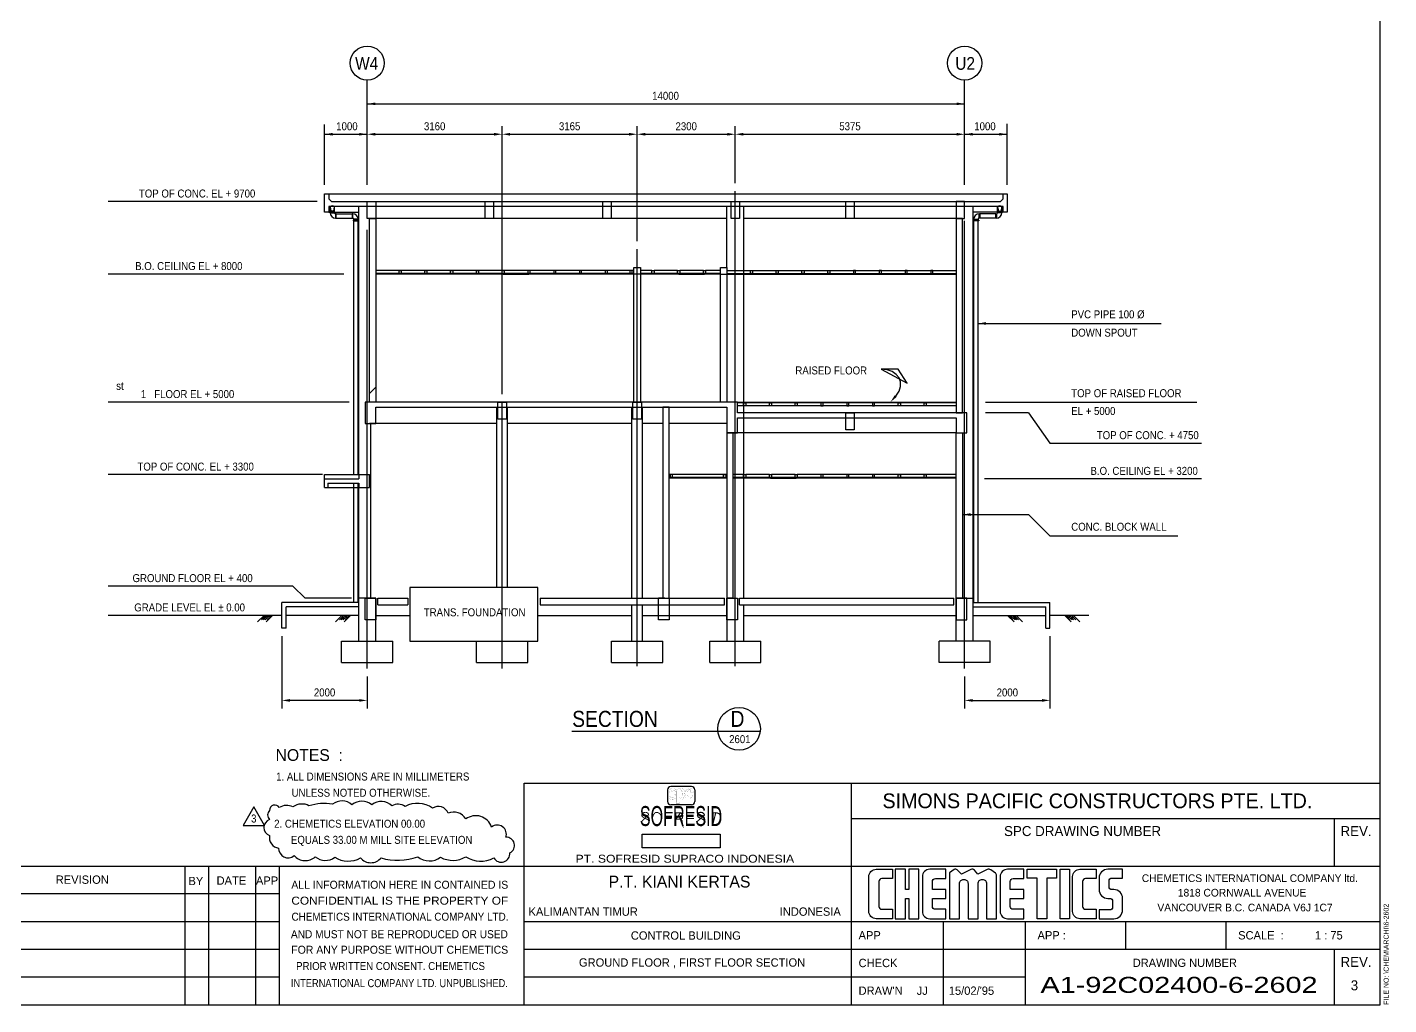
# Model space of a CAD drawing. Extents: x 225 to 62939, y 225 to 44209.
# Drawn here: x 31032 to 62939, y 225 to 23134 of the extents above; entities that cross this region are included whole.
import ezdxf
from ezdxf.enums import TextEntityAlignment as Align

# ---------------------------------------------------------------- set-up
doc = ezdxf.new("R2010")
doc.units = 0
doc.header["$LTSCALE"] = 750
for name, pattern in [('CENTER', [0]), ('HIDDEN', [0]), ('HIDDEN2', [0])]:
    doc.linetypes.add(name, pattern=pattern)
doc.layers.get('0').update_dxf_attribs({"linetype": 'CONTINUOUS'})
for name, color, linetype in [('AS', 6, 'CENTER'), ('BEAM', 4, 'CONTINUOUS'), ('COL', 3, 'CONTINUOUS'), ('DIM', 2, 'CONTINUOUS'), ('FORM', 1, 'CONTINUOUS')]:
    doc.layers.add(name, color=color, linetype=linetype)

msp = doc.modelspace()

# ---------------------------------------------------------------- linework, layer by layer
at = {"color": 0}
for p, q in [((38100, 19230), (53900, 19230)), ((38130, 18801), (38130, 18928)), ((38230, 18801), (38230, 18928)), ((38800, 12650), (38800, 18930)), ((53200, 9650), (53200, 18930)), ((53770, 18801), (53770, 18928)), ((53870, 18801), (53870, 18928)), ((38270, 18761), (38647, 18761)), ((38270, 18661), (38647, 18661)), ((38800, 18609), (38668, 18609)), ((38668, 18609), (38668, 18594)), ((38668, 18594), (38800, 18594)), ((38685, 18594), (38685, 18609)), ((38687, 18609), (38687, 18621)), ((38687, 12650), (38687, 18594)), ((38787, 18609), (38787, 18621)), ((38787, 12650), (38787, 18594)), ((38789, 18594), (38789, 18609)), ((47425, 18650), (39200, 18650)), ((52800, 18650), (47825, 18650)), ((53900, 18800), (53200, 18800)), ((53200, 18609), (53332, 18609)), ((53332, 18594), (53200, 18594)), ((53211, 18594), (53211, 18609)), ((53213, 18609), (53213, 18621)), ((53213, 9650), (53213, 18594)), ((53313, 18609), (53313, 18621)), ((53313, 9650), (53313, 18594)), ((53315, 18594), (53315, 18609)), ((53332, 18609), (53332, 18594)), ((53730, 18761), (53353, 18761)), ((53730, 18661), (53353, 18661)), ((45250, 17430), (39200, 17430)), ((45250, 17360), (39200, 17360)), ((42185, 17350), (39200, 17350)), ((42189, 17350), (42789, 17350)), ((45275, 17350), (42793, 17350)), ((46297, 17350), (45275, 17350)), ((45670, 17430), (45400, 17430)), ((47275, 17360), (45400, 17360)), ((46274, 17430), (45720, 17430)), ((46301, 17350), (46901, 17350)), ((46878, 17430), (46324, 17430)), ((47275, 17350), (46905, 17350)), ((47275, 17430), (46928, 17430)), ((47275, 17350), (52800, 17350)), ((47425, 17430), (52800, 17430)), ((47425, 17360), (52800, 17360)), ((42035, 10000), (42035, 14230)), ((42285, 10000), (42285, 14230)), ((45200, 9750), (45200, 14230)), ((45450, 9750), (45450, 14230)), ((47675, 14350), (52800, 14350)), ((47820, 14330), (47675, 14330)), ((52800, 14260), (47675, 14260)), ((48424, 14330), (47870, 14330)), ((49028, 14330), (48474, 14330)), ((52800, 14330), (49078, 14330)), ((42035, 13850), (39200, 13850)), ((45200, 13850), (42285, 13850)), ((45925, 13850), (45450, 13850)), ((47425, 13850), (46075, 13850)), ((52800, 13630), (47575, 13630)), ((38687, 9650), (38687, 12450)), ((38787, 9650), (38787, 12450)), ((47425, 12650), (46075, 12650)), ((47425, 12580), (46075, 12580)), ((47425, 12570), (46075, 12570)), ((47820, 12650), (47575, 12650)), ((52800, 12580), (47575, 12580)), ((48447, 12570), (47575, 12570)), ((48424, 12650), (47870, 12650)), ((48451, 12570), (49051, 12570)), ((49028, 12650), (48474, 12650)), ((52800, 12570), (49055, 12570)), ((52800, 12650), (49078, 12650)), ((38800, 9650), (38800, 12350)), ((38800, 9650), (37000, 9650)), ((37000, 9050), (37000, 9650)), ((38800, 8750), (38800, 9750)), ((39200, 9750), (38800, 9750)), ((39200, 8750), (39200, 9750)), ((39250, 9750), (39950, 9750)), ((39250, 9600), (39250, 9750)), ((39250, 9600), (39950, 9600)), ((43000, 9600), (43000, 9750)), ((43050, 9750), (47375, 9750)), ((43050, 9600), (47375, 9600)), ((45200, 8750), (45200, 9600)), ((45450, 8750), (45450, 9600)), ((47375, 9600), (47375, 9750)), ((47725, 9750), (52750, 9750)), ((47725, 9600), (47725, 9750)), ((47725, 9600), (52750, 9600)), ((47825, 8750), (47825, 9600)), ((52750, 9600), (52750, 9750)), ((52750, 9600), (52750, 9750)), ((52800, 8750), (52800, 9750)), ((52800, 9750), (53200, 9750)), ((52800, 9750), (52800, 9750)), ((53200, 8750), (53200, 9750)), ((53200, 9650), (55000, 9650)), ((55000, 9050), (55000, 9650)), ((36432, 9200), (36582, 9350)), ((36524, 9250), (36603, 9328)), ((36566, 9250), (36624, 9307)), ((36682, 9250), (36582, 9350)), ((36609, 9250), (36645, 9286)), ((36703, 9271), (36624, 9350)), ((36632, 9200), (36782, 9350)), ((36724, 9292), (36666, 9350)), ((36745, 9313), (36709, 9350)), ((38800, 9550), (37100, 9550)), ((37100, 9050), (37100, 9550)), ((38800, 9350), (37100, 9350)), ((38256, 9200), (38406, 9350)), ((38348, 9250), (38427, 9328)), ((38391, 9250), (38448, 9307)), ((38506, 9250), (38406, 9350)), ((38433, 9250), (38470, 9286)), ((38527, 9271), (38448, 9350)), ((38456, 9200), (38606, 9350)), ((38548, 9292), (38491, 9350)), ((38570, 9313), (38533, 9350)), ((39200, 9350), (40000, 9350)), ((43000, 9350), (45200, 9350)), ((45450, 9350), (47425, 9350)), ((47825, 9350), (52800, 9350)), ((53200, 9550), (54900, 9550)), ((53200, 9350), (54900, 9350)), ((54157, 9200), (54007, 9350)), ((54044, 9313), (54080, 9350)), ((54065, 9292), (54123, 9350)), ((54086, 9271), (54165, 9350)), ((54107, 9250), (54207, 9350)), ((54180, 9250), (54144, 9286)), ((54223, 9250), (54165, 9307)), ((54265, 9250), (54186, 9328)), ((54357, 9200), (54207, 9350)), ((54900, 9050), (54900, 9550)), ((55000, 9350), (55000, 9450)), ((55907, 9350), (55000, 9350)), ((55497, 9200), (55347, 9350)), ((55384, 9313), (55420, 9350)), ((55405, 9292), (55462, 9350)), ((55426, 9271), (55505, 9350)), ((55447, 9250), (55547, 9350)), ((55520, 9250), (55484, 9286)), ((55562, 9250), (55505, 9307)), ((55605, 9250), (55526, 9328)), ((55697, 9200), (55547, 9350)), ((37100, 9050), (37000, 9050)), ((54900, 9050), (55000, 9050)), ((38400, 8750), (39600, 8750)), ((38400, 8250), (38400, 8750)), ((39600, 8250), (39600, 8750)), ((41560, 8250), (41560, 8750)), ((42760, 8250), (42760, 8750)), ((44725, 8250), (44725, 8750)), ((44725, 8750), (45925, 8750)), ((45925, 8250), (45925, 8750)), ((47025, 8750), (48225, 8750)), ((47025, 8250), (47025, 8750)), ((48225, 8250), (48225, 8750)), ((52400, 8250), (52400, 8750)), ((53600, 8750), (52400, 8750)), ((53600, 8250), (53600, 8750)), ((38400, 8250), (39600, 8250)), ((41560, 8250), (42760, 8250)), ((44725, 8250), (45925, 8250)), ((47025, 8250), (48225, 8250)), ((53600, 8250), (52400, 8250))]:
    msp.add_line(p, q, dxfattribs=at)
at = {"color": 0, "linetype": 'HIDDEN2'}
for p, q in [((38132, 18928), (38150, 18825)), ((38228, 18928), (38210, 18825)), ((53772, 18928), (53790, 18825)), ((53868, 18928), (53850, 18825)), ((38210, 18825), (38150, 18825)), ((53790, 18825), (53850, 18825))]:
    msp.add_line(p, q, dxfattribs=at)
at = {"color": 0, "linetype": 'HIDDEN'}
for p, q in [((47425, 17500), (47425, 18930)), ((47825, 9750), (47825, 18930))]:
    msp.add_line(p, q, dxfattribs=at)
at = {"color": 0}
for points in [[(54000, 19230), (54000, 18800), (53900, 18800), (53900, 18930), (38100, 18930), (38100, 18800), (38000, 18800), (38000, 19230), (38100, 19230), (38100, 19110), (38160, 19050), (53840, 19050), (53900, 19110), (53900, 19230)], [(38128, 18786), (38232, 18786), (38232, 18801), (38128, 18801)], [(38270, 18659), (38270, 18763), (38255, 18763), (38255, 18659)], [(38647, 18763), (38647, 18659), (38662, 18659), (38662, 18763)], [(38789, 18636), (38685, 18636), (38685, 18621), (38789, 18621)], [(53211, 18636), (53315, 18636), (53315, 18621), (53211, 18621)], [(53353, 18763), (53353, 18659), (53338, 18659), (53338, 18763)], [(53730, 18659), (53730, 18763), (53745, 18763), (53745, 18659)], [(53872, 18786), (53768, 18786), (53768, 18801), (53872, 18801)], [(39796, 17360), (39746, 17360), (39746, 17430), (39796, 17430)], [(40400, 17360), (40350, 17360), (40350, 17430), (40400, 17430)], [(41004, 17360), (40954, 17360), (40954, 17430), (41004, 17430)], [(41608, 17360), (41558, 17360), (41558, 17430), (41608, 17430)], [(42212, 17360), (42162, 17360), (42162, 17430), (42212, 17430)], [(42766, 17360), (42816, 17360), (42816, 17430), (42766, 17430)], [(43370, 17360), (43420, 17360), (43420, 17430), (43370, 17430)], [(43974, 17360), (44024, 17360), (44024, 17430), (43974, 17430)], [(44578, 17360), (44628, 17360), (44628, 17430), (44578, 17430)], [(45157, 17360), (45207, 17360), (45207, 17430), (45157, 17430)], [(45720, 17360), (45670, 17360), (45670, 17430), (45720, 17430)], [(46324, 17360), (46274, 17360), (46274, 17430), (46324, 17430)], [(46928, 17360), (46878, 17360), (46878, 17430), (46928, 17430)], [(48029, 17360), (47979, 17360), (47979, 17430), (48029, 17430)], [(48633, 17360), (48583, 17360), (48583, 17430), (48633, 17430)], [(49237, 17360), (49187, 17360), (49187, 17430), (49237, 17430)], [(49841, 17360), (49791, 17360), (49791, 17430), (49841, 17430)], [(50395, 17360), (50445, 17360), (50445, 17430), (50395, 17430)], [(50999, 17360), (51049, 17360), (51049, 17430), (50999, 17430)], [(51603, 17360), (51653, 17360), (51653, 17430), (51603, 17430)], [(52207, 17360), (52257, 17360), (52257, 17430), (52207, 17430)], [(47870, 14260), (47820, 14260), (47820, 14330), (47870, 14330)], [(48474, 14260), (48424, 14260), (48424, 14330), (48474, 14330)], [(49078, 14260), (49028, 14260), (49028, 14330), (49078, 14330)], [(49632, 14260), (49682, 14260), (49682, 14330), (49632, 14330)], [(50236, 14260), (50286, 14260), (50286, 14330), (50236, 14330)], [(50840, 14260), (50890, 14260), (50890, 14330), (50840, 14330)], [(51494, 14260), (51444, 14260), (51444, 14330), (51494, 14330)], [(52098, 14260), (52048, 14260), (52048, 14330), (52098, 14330)], [(46100, 12580), (46150, 12580), (46150, 12650), (46100, 12650)], [(47400, 12580), (47350, 12580), (47350, 12650), (47400, 12650)], [(47870, 12580), (47820, 12580), (47820, 12650), (47870, 12650)], [(48474, 12580), (48424, 12580), (48424, 12650), (48474, 12650)], [(49078, 12580), (49028, 12580), (49028, 12650), (49078, 12650)], [(49632, 12580), (49682, 12580), (49682, 12650), (49632, 12650)], [(50236, 12580), (50286, 12580), (50286, 12650), (50236, 12650)], [(50840, 12580), (50890, 12580), (50890, 12650), (50840, 12650)], [(51494, 12580), (51444, 12580), (51444, 12650), (51494, 12650)], [(52098, 12580), (52048, 12580), (52048, 12650), (52098, 12650)], [(43000, 10000), (40000, 10000), (40000, 8750), (43000, 8750)]]:
    msp.add_lwpolyline(points, close=True, dxfattribs=at)
for points in [[(46075, 9750), (46075, 14230), (45925, 14230), (45925, 9750)], [(47575, 9750), (47575, 13630), (47425, 13630), (47425, 8750)]]:
    msp.add_lwpolyline(points, dxfattribs=at)
for centre in [(38676, 18602), (53324, 18602)]:
    msp.add_circle(centre, 1.62, dxfattribs=at)
for centre, radius, start, end in [((38180, 18846), 102, 57.8276, 122.1724), ((53820, 18846), 102, 57.8276, 122.1724), ((38255, 18786), 125, 180, 270), ((38255, 18786), 25, 180, 270), ((38662, 18636), 125, 360, 90), ((38662, 18636), 25, 360, 90), ((53338, 18636), 125, 90, 180), ((53338, 18636), 25, 90, 180), ((53745, 18786), 125, 270, 0), ((53745, 18786), 25, 270, 0)]:
    msp.add_arc(centre, radius, start, end, dxfattribs=at)
at = {"layer": 'AS', "color": 0}
for p, q in [((47625, 8160), (47625, 19292)), ((53000, 8103), (53000, 18597)), ((39000, 8103), (39000, 18382)), ((45325, 8160), (45325, 17930)), ((42160, 8103), (42160, 14350))]:
    msp.add_line(p, q, dxfattribs=at)
at = {"layer": 'BEAM', "color": 0}
for points in [[(39050, 18650), (39200, 18650), (39200, 14350), (39050, 14350)], [(52950, 18650), (52800, 18650), (52800, 14100), (52950, 14100)], [(45250, 17500), (45400, 17500), (45400, 14350), (45250, 14350)], [(52950, 9750), (52800, 9750), (52800, 13630), (52950, 13630)]]:
    msp.add_lwpolyline(points, close=True, dxfattribs=at)
for points in [[(47275, 17500), (47425, 17500), (47425, 14350)], [(47275, 14350), (47275, 17500)], [(39200, 13850), (39050, 13850)]]:
    msp.add_lwpolyline(points, dxfattribs=at)
at = {"layer": 'BEAM', "color": 0, "linetype": 'HIDDEN'}
msp.add_lwpolyline([(38936, 9750), (39086, 9750), (39086, 13850)], dxfattribs=at)
at = {"layer": 'COL', "color": 0}
for p, q in [((38100, 18800), (38800, 18800)), ((39050, 14548), (39200, 14698)), ((38000, 12350), (38000, 12650)), ((38000, 12650), (39050, 12650)), ((38000, 12550), (38800, 12550)), ((38080, 12450), (38800, 12450)), ((38080, 12450), (38080, 12350)), ((38800, 12650), (38800, 12550)), ((38800, 12450), (38800, 12350)), ((39050, 12350), (39050, 12650)), ((38000, 12350), (39050, 12350)), ((39950, 9750), (39950, 9600)), ((43050, 9750), (43050, 9600)), ((45975, 9750), (45825, 9750)), ((47575, 9750), (47425, 9750))]:
    msp.add_line(p, q, dxfattribs=at)
for points in [[(39000, 18650), (39000, 19050), (39200, 19050), (39200, 18650)], [(41760, 18650), (41760, 19050), (41960, 19050), (41960, 18650)], [(44520, 18650), (44520, 19050), (44720, 19050), (44720, 18650)], [(47525, 18650), (47525, 19050), (47725, 19050), (47725, 18650)], [(50212, 18650), (50212, 19050), (50412, 19050), (50412, 18650)], [(53000, 18650), (53000, 19050), (52800, 19050), (52800, 18650)], [(47675, 13980), (52800, 13980), (52800, 13630), (53050, 13630), (53050, 14100), (47675, 14100), (47675, 14350), (38950, 14350), (38950, 13850), (39200, 13850), (39200, 14230), (47425, 14230), (47425, 13630), (47675, 13630)], [(42060, 13950), (42060, 14350), (42260, 14350), (42260, 13950)], [(45225, 13950), (45225, 14350), (45425, 14350), (45425, 13950)], [(50212, 13700), (50212, 14100), (50412, 14100), (50412, 13700)], [(38950, 9250), (38950, 9750), (39200, 9750), (39200, 9250)], [(45825, 9250), (45825, 9750), (46075, 9750), (46075, 9250)], [(47425, 9250), (47425, 9750), (47675, 9750), (47675, 9250)], [(53050, 9250), (53050, 9750), (52800, 9750), (52800, 9250)]]:
    msp.add_lwpolyline(points, close=True, dxfattribs=at)
for points in [[(51385, 14490), (51385, 14490), (51463, 14604), (51500, 14715), (51499, 14821), (51463, 14917), (51397, 14999), (51303, 15062), (51183, 15103), (51043, 15118), (51650, 14791), (51443, 15118), (51043, 15118)], [(47575, 11908)]]:
    msp.add_lwpolyline(points, dxfattribs=at)
msp.add_solid([(51409, 14470), (51362, 14511), (51261, 14350)], dxfattribs=at)
at = {"layer": 'DIM', "color": 0}
for p, q in [((39000, 19443), (39000, 21894)), ((53000, 19443), (53000, 21894)), ((39000, 21339), (53000, 21339)), ((38000, 19443), (38000, 20857)), ((42160, 14537), (42160, 20813)), ((45325, 18117), (45325, 20813)), ((47625, 19480), (47625, 20813)), ((53000, 19480), (53000, 20813)), ((54000, 19443), (54000, 20869)), ((38000, 20626), (39000, 20626)), ((39188, 20626), (41973, 20626)), ((42348, 20626), (45138, 20626)), ((45513, 20626), (47438, 20626)), ((47813, 20626), (52812, 20626)), ((53000, 20626), (54000, 20626)), ((37828, 19050), (32932, 19050)), ((38455, 17350), (32932, 17350)), ((53313, 16191), (57605, 16191)), ((38575, 14350), (32932, 14350)), ((53485, 14350), (58438, 14350)), ((54498, 14100), (53487, 14100)), ((54498, 14100), (54998, 13387)), ((54998, 13387), (58549, 13387)), ((37953, 12650), (32932, 12650)), ((58549, 12550), (53465, 12550)), ((52950, 11713), (54498, 11713)), ((54498, 11713), (54998, 11213)), ((54998, 11213), (57993, 11213)), ((37260, 10037), (32932, 10037)), ((37544, 9750), (37260, 10037)), ((38629, 9750), (37544, 9750)), ((37000, 9350), (32932, 9350)), ((37000, 8862), (37000, 7170)), ((55000, 8862), (55000, 7170)), ((39000, 7916), (39000, 7170)), ((53000, 7916), (53000, 7170)), ((38812, 7358), (37188, 7358)), ((53187, 7358), (54812, 7358)), ((43791, 6638), (48209, 6638))]:
    msp.add_line(p, q, dxfattribs=at)
msp.add_lwpolyline([(36592, 4426), (36341, 4862), (36089, 4426)], close=True, dxfattribs=at)
msp.add_lwpolyline([(37635, 4887, 0.300378), (37260, 4860, 0.266954), (36938, 4847, 0.772438), (36710, 4780, 0.426954), (36710, 4565, 0.704977), (36710, 4190, 0.426669), (36924, 3895, 0.645286), (37286, 3721, 0.418987), (37783, 3694, 0.352147), (38239, 3681, 0.274838), (38842, 3667, 0.468179), (39325, 3667, 0.157734), (40183, 3694, 0.339127), (40719, 3681, 0.263874), (41309, 3694, 0.276835), (41966, 3667, 0.808508), (42342, 3788, 0.831735), (42248, 4150, 0.759036), (41913, 4391, 0.509134), (41309, 4579, 0.388776), (40894, 4713, 0.488818), (40531, 4833, 0.282215), (39888, 4873, 0.279656), (39579, 4887, 0.371865), (39110, 4914, 0.337024), (38641, 4914, 0.352147), (38185, 4927, 0.116681), (37635, 4887, 6.499683)], format="xyb", dxfattribs=at)
for centre, radius in [((39000, 22294), 400), ((53000, 22294), 400), ((47712, 6691), 500)]:
    msp.add_circle(centre, radius, dxfattribs=at)
for points in [[(39188, 21370), (39188, 21308), (39000, 21339)], [(52812, 21370), (52812, 21308), (53000, 21339)], [(38188, 20657), (38188, 20594), (38000, 20626)], [(38812, 20657), (38812, 20594), (39000, 20626)], [(39188, 20657), (39188, 20594), (39000, 20626)], [(41973, 20657), (41973, 20594), (42160, 20626)], [(42348, 20657), (42348, 20594), (42160, 20626)], [(45138, 20657), (45138, 20594), (45325, 20626)], [(45513, 20657), (45513, 20594), (45325, 20626)], [(47438, 20657), (47438, 20594), (47625, 20626)], [(47813, 20657), (47813, 20594), (47625, 20626)], [(52812, 20657), (52812, 20594), (53000, 20626)], [(53187, 20657), (53187, 20594), (53000, 20626)], [(53812, 20657), (53812, 20594), (54000, 20626)], [(53500, 16160), (53500, 16223), (53313, 16191)], [(53137, 11682), (53137, 11744), (52950, 11713)], [(37188, 7389), (37188, 7326), (37000, 7358)], [(38812, 7389), (38812, 7326), (39000, 7358)], [(53187, 7389), (53187, 7326), (53000, 7358)], [(54812, 7389), (54812, 7326), (55000, 7358)]]:
    msp.add_solid(points, dxfattribs=at)
at = {"layer": 'FORM', "color": 0}
for p, q in [((62739, 225), (62739, 44209)), ((42678, 5418), (62739, 5418)), ((42678, 225), (42678, 5418)), ((50346, 4590), (62739, 4590)), ((61664, 3471), (61664, 4590)), ((34725, 3471), (34725, 225)), ((35277, 3471), (35277, 225)), ((36381, 3471), (36381, 225)), ((36933, 3471), (36933, 225)), ((36933, 2821), (225, 2821)), ((36933, 2172), (225, 2172)), ((54427, 2172), (42678, 2172)), ((52495, 2172), (52495, 225)), ((62739, 2172), (54427, 2172)), ((56773, 2172), (56773, 1523)), ((59119, 2172), (59119, 1523)), ((36933, 1523), (225, 1523)), ((54427, 1523), (42678, 1523)), ((62739, 1523), (54427, 1523)), ((61664, 225), (61664, 1523)), ((36933, 874), (225, 874)), ((54427, 874), (42678, 874)), ((225, 225), (62739, 225))]:
    msp.add_line(p, q, dxfattribs=at)
at = {"layer": 'FORM', "color": 0, "linetype": 'CONTINUOUS'}
for p, q in [((50346, 225), (50346, 5418)), ((225, 3471), (62739, 3471)), ((54427, 225), (54427, 2172))]:
    msp.add_line(p, q, dxfattribs=at)
at = {"layer": 'FORM', "color": 0}
for points in [[(46112, 5339, 0.414214), (46038, 5265, 0.414214)], [(46675, 5265, 0.414214), (46601, 5339, 0.414214)], [(46038, 4989, 0.414214), (46112, 4914, 0.414214)], [(46601, 4914, 0.414214), (46675, 4989, 0.414214)]]:
    msp.add_lwpolyline(points, format="xyb", dxfattribs=at)
for points in [[(46038, 5265), (46038, 4989)], [(46601, 5339), (46112, 5339)], [(46675, 5265), (46675, 4989)], [(46601, 4914), (46112, 4914)]]:
    msp.add_lwpolyline(points, dxfattribs=at)
at = {"layer": 'FORM', "color": 0, "const_width": 2.13}
for points in [[(46079, 5247, 0.26498), (46092, 5188, 0.26498)], [(46155, 5299, 0.349597), (46079, 5247, 0.349597)], [(46089, 5119, 0.425066), (46170, 5078, 0.425066)], [(46225, 5212, 0.393634), (46146, 5258, 0.643417), (46138, 5233, 0.643417)], [(46233, 5279, 0.154381), (46155, 5299, 0.154381)], [(46235, 5088, 0.26498), (46221, 5147, 0.26498)], [(46320, 5267, 0.026514), (46307, 5264, 0.024362)], [(46357, 5298, 0.083639), (46308, 5281, 0.083639)], [(46335, 5265, 0.153806), (46320, 5267, 0.153806)], [(46368, 5240, 0.14965), (46346, 5260, 0.14965)], [(46349, 5071, 0.341258), (46368, 5240, 0.341258)], [(46376, 5296, 0.153806), (46357, 5298, 0.153806)], [(46417, 5265, 0.14965), (46389, 5290, 0.14965)], [(46390, 5051, 0.347223), (46417, 5265, 0.347223)], [(46545, 5300, 0.332128), (46455, 5202, 0.332128)], [(46455, 5202, 0.054137), (46465, 5095, 0.054137)], [(46515, 5245, 0.114389), (46522, 5091, 0.117839)], [(46582, 5254, 0.599138), (46515, 5245, 0.795552)], [(46639, 5220, 0.326494), (46545, 5300, 0.338152)], [(46567, 5085, 0.098799), (46619, 5131, 0.098799)], [(46582, 5220, 1.225978), (46639, 5220, 1.225978)], [(46582, 5220, 0.101518), (46582, 5254, 0.101518)], [(46586, 5058, 0.071671), (46634, 5127, 0.071671)], [(46079, 5057, 0.150766), (46158, 5036, 0.150766)], [(46158, 5036, 0.349597), (46235, 5088, 0.349597)], [(46169, 5078, 0.579326), (46176, 5102, 0.639096)], [(46250, 4960, 0.207093), (46255, 4971, 0.207093)], [(46357, 5038, 0.031833), (46307, 5038, 0.031119)], [(46308, 5081, 0.613778), (46342, 5064, 0.613778)], [(46308, 4971, 0.207392), (46313, 4960, 0.207392)], [(46342, 5064, 0.087388), (46349, 5071, 0.087388)], [(46357, 5038, 0.213092), (46390, 5051, 0.213092)], [(46465, 5095, 0.047892), (46469, 5083, 0.047892)], [(46477, 5064, 0.150187), (46489, 5050, 0.150187)], [(46489, 5050, 0.338357), (46586, 5058, 0.338357)], [(46522, 5091, 0.447603), (46567, 5085, 0.447603)]]:
    msp.add_lwpolyline(points, format="xyb", dxfattribs=at)
at = {"layer": 'FORM', "color": 0}
for points, const_width in [([(46091, 5119), (46078, 5119)], 2.13), ([(46079, 5120), (46079, 5056)], 2.13), ([(46092, 5188), (46111, 5168)], 2.13), ([(46111, 5167), (46176, 5102)], 2.13), ([(46203, 5168), (46137, 5233)], 2.13), ([(46221, 5147), (46203, 5168)], 2.13), ([(46233, 5280), (46225, 5212)], 2.13), ([(46308, 5300), (46238, 5257)], 2.13), ([(46239, 5258), (46255, 5243)], 2.13), ([(46255, 5243), (46255, 4971)], 2.13), ([(46308, 5301), (46308, 5280)], 2.13), ([(46308, 5264), (46308, 5081)], 2.13), ([(46335, 5265), (46346, 5260)], 2.13), ([(46376, 5296), (46389, 5290)], 2.13), ([(46619, 5131), (46634, 5127)], 2.13), ([(46239, 4950), (46250, 4960)], 2.13), ([(46324, 4950), (46239, 4950)], 2.13), ([(46308, 5038), (46308, 4971)], 2.13), ([(46324, 4950), (46313, 4960)], 2.13), ([(46469, 5083), (46477, 5064)], 2.13), ([(45600, 4659), (45600, 4659), (45597, 4669), (45595, 4678), (45592, 4685), (45589, 4692), (45586, 4698), (45583, 4703), (45580, 4708), (45576, 4712), (45572, 4716), (45568, 4719), (45564, 4722), (45559, 4725), (45555, 4727), (45550, 4729), (45545, 4731), (45540, 4732), (45534, 4733), (45529, 4734), (45523, 4734), (45517, 4734), (45512, 4734), (45506, 4733), (45500, 4733), (45495, 4732), (45490, 4730), (45484, 4729), (45480, 4727), (45475, 4725), (45471, 4722), (45466, 4720), (45463, 4717), (45459, 4714), (45456, 4710), (45453, 4707), (45450, 4704), (45447, 4700), (45445, 4696), (45443, 4692), (45442, 4688), (45440, 4684), (45439, 4679), (45439, 4675), (45438, 4670), (45438, 4666), (45438, 4661), (45439, 4657), (45440, 4653), (45441, 4648), (45443, 4645), (45445, 4641), (45447, 4637), (45450, 4634), (45452, 4631), (45455, 4627), (45459, 4624), (45462, 4621), (45466, 4618), (45470, 4615), (45474, 4612), (45479, 4609), (45483, 4607), (45488, 4604), (45493, 4601), (45498, 4599), (45503, 4596), (45508, 4594), (45513, 4592), (45519, 4590), (45524, 4587), (45529, 4585), (45534, 4583), (45539, 4581), (45544, 4578), (45549, 4576), (45554, 4574), (45558, 4571), (45563, 4569), (45567, 4566), (45571, 4563), (45575, 4560), (45578, 4557), (45582, 4553), (45585, 4550), (45588, 4546), (45591, 4542), (45593, 4539), (45596, 4535), (45597, 4531), (45599, 4527), (45600, 4523), (45600, 4518), (45601, 4514), (45601, 4510), (45600, 4505), (45600, 4501), (45599, 4496), (45598, 4491), (45597, 4486), (45595, 4481), (45593, 4477), (45591, 4472), (45589, 4467), (45587, 4463), (45585, 4459), (45582, 4456), (45579, 4453), (45576, 4451), (45574, 4448), (45570, 4446), (45567, 4445), (45564, 4443), (45560, 4441), (45556, 4440), (45552, 4439), (45548, 4438), (45544, 4437), (45539, 4436), (45535, 4435), (45530, 4435), (45526, 4434), (45521, 4434), (45517, 4434), (45512, 4435), (45507, 4435), (45503, 4436), (45499, 4437), (45494, 4438), (45490, 4439), (45487, 4440), (45483, 4441), (45479, 4443), (45476, 4444), (45473, 4445), (45470, 4447), (45467, 4449), (45464, 4450), (45461, 4452), (45459, 4454), (45456, 4456), (45454, 4458), (45451, 4461), (45448, 4464), (45446, 4467), (45443, 4471), (45440, 4475), (45437, 4479), (45434, 4484), (45431, 4489), (45429, 4495), (45427, 4502), (45426, 4509), (45425, 4516), (45594, 4687), (45578, 4716), (45542, 4735), (45493, 4735), (45456, 4716), (45437, 4685), (45437, 4646), (45460, 4621), (45496, 4598), (45541, 4581), (45576, 4562), (45602, 4531), (45602, 4498), (45586, 4455), (45562, 4441), (45526, 4432), (45488, 4438), (45463, 4449), (45444, 4466), (45426, 4495), (45425, 4516)], 21.1), ([(45989, 4415), (45989, 4727), (46158, 4727)], 25.3), ([(46137, 4588), (45992, 4588)], 25.3), ([(46227, 4725), (46227, 4725), (46265, 4725), (46294, 4724), (46316, 4722), (46333, 4721), (46345, 4719), (46353, 4716), (46358, 4714), (46362, 4711), (46366, 4708), (46369, 4706), (46372, 4703), (46375, 4700), (46377, 4697), (46379, 4695), (46381, 4692), (46383, 4689), (46384, 4686), (46386, 4683), (46387, 4680), (46388, 4677), (46389, 4674), (46390, 4671), (46390, 4667), (46391, 4664), (46391, 4660), (46391, 4656), (46391, 4653), (46391, 4649), (46391, 4645), (46391, 4641), (46390, 4637), (46390, 4634), (46390, 4630), (46389, 4627), (46389, 4624), (46388, 4621), (46387, 4618), (46387, 4615), (46386, 4612), (46385, 4610), (46384, 4607), (46384, 4605), (46383, 4602), (46382, 4600), (46380, 4597), (46378, 4595), (46376, 4592), (46374, 4590), (46371, 4587), (46366, 4584), (46359, 4582), (46347, 4579), (46331, 4578), (46308, 4577), (46277, 4577), (46238, 4578), (46339, 4725), (46366, 4711), (46385, 4689), (46392, 4665), (46391, 4632), (46385, 4609), (46379, 4591), (46355, 4574), (46238, 4578)], 25.3), ([(46228, 4415), (46228, 4725)], 25.3), ([(46349, 4572), (46349, 4572), (46358, 4562), (46365, 4553), (46370, 4545), (46373, 4538), (46375, 4531), (46377, 4525), (46378, 4518), (46379, 4511), (46379, 4504), (46379, 4496), (46380, 4488), (46380, 4480), (46381, 4472), (46382, 4465), (46382, 4458), (46383, 4452), (46384, 4446), (46385, 4441), (46386, 4437), (46388, 4433), (46389, 4429), (46391, 4426), (46392, 4422), (46394, 4419), (46375, 4544), (46379, 4516), (46382, 4443), (46389, 4428), (46394, 4419)], 25.3), ([(46479, 4727), (46668, 4727)], 25.3), ([(46655, 4590), (46488, 4590)], 25.3), ([(46491, 4732), (46491, 4434)], 25.3), ([(46903, 4659), (46903, 4659), (46903, 4664), (46903, 4669), (46902, 4674), (46900, 4679), (46898, 4683), (46896, 4688), (46894, 4692), (46891, 4697), (46887, 4701), (46884, 4705), (46880, 4709), (46876, 4712), (46871, 4716), (46866, 4719), (46862, 4722), (46857, 4724), (46852, 4727), (46847, 4729), (46842, 4730), (46837, 4732), (46831, 4733), (46826, 4734), (46821, 4734), (46816, 4734), (46810, 4734), (46805, 4733), (46800, 4732), (46794, 4731), (46789, 4730), (46784, 4728), (46779, 4726), (46774, 4723), (46770, 4721), (46765, 4718), (46761, 4715), (46757, 4711), (46754, 4708), (46751, 4704), (46748, 4700), (46745, 4695), (46743, 4691), (46742, 4686), (46740, 4681), (46740, 4676), (46739, 4671), (46739, 4667), (46740, 4662), (46741, 4657), (46742, 4652), (46743, 4648), (46745, 4643), (46748, 4639), (46751, 4634), (46755, 4630), (46759, 4626), (46764, 4622), (46769, 4618), (46775, 4614), (46782, 4611), (46789, 4607), (46796, 4603), (46804, 4599), (46812, 4596), (46820, 4592), (46828, 4588), (46836, 4584), (46844, 4580), (46851, 4576), (46859, 4572), (46866, 4568), (46873, 4563), (46879, 4558), (46885, 4553), (46891, 4548), (46895, 4542), (46899, 4537), (46902, 4531), (46905, 4524), (46907, 4518), (46908, 4512), (46908, 4505), (46908, 4499), (46907, 4492), (46905, 4486), (46903, 4480), (46900, 4474), (46898, 4469), (46895, 4464), (46892, 4460), (46889, 4456), (46886, 4453), (46883, 4450), (46879, 4448), (46875, 4446), (46871, 4444), (46866, 4442), (46860, 4441), (46855, 4440), (46849, 4439), (46842, 4438), (46836, 4438), (46830, 4437), (46823, 4437), (46817, 4437), (46812, 4437), (46806, 4438), (46801, 4438), (46796, 4439), (46792, 4440), (46787, 4442), (46782, 4443), (46778, 4446), (46773, 4448), (46768, 4451), (46764, 4454), (46759, 4458), (46755, 4462), (46751, 4466), (46747, 4470), (46744, 4474), (46741, 4478), (46738, 4482), (46735, 4486), (46733, 4491), (46732, 4497), (46730, 4502), (46730, 4509), (46729, 4517), (46903, 4672), (46895, 4698), (46858, 4728), (46816, 4737), (46772, 4726), (46741, 4697), (46736, 4656), (46757, 4621), (46819, 4592), (46885, 4561), (46917, 4513), (46895, 4458), (46871, 4440), (46814, 4435), (46778, 4441), (46740, 4474), (46730, 4495), (46729, 4517)], 25.3), ([(46999, 4755), (46999, 4415)], 25.3), ([(47096, 4726), (47096, 4726), (47121, 4726), (47141, 4725), (47158, 4724), (47172, 4723), (47184, 4721), (47194, 4720), (47202, 4718), (47209, 4716), (47216, 4714), (47222, 4712), (47228, 4710), (47233, 4707), (47238, 4704), (47242, 4701), (47246, 4698), (47250, 4694), (47254, 4690), (47257, 4686), (47260, 4681), (47263, 4676), (47265, 4670), (47267, 4665), (47269, 4659), (47271, 4654), (47273, 4648), (47275, 4643), (47276, 4638), (47278, 4632), (47279, 4626), (47280, 4620), (47281, 4614), (47282, 4608), (47282, 4601), (47283, 4594), (47283, 4587), (47283, 4580), (47282, 4573), (47282, 4566), (47281, 4559), (47280, 4552), (47279, 4545), (47278, 4538), (47276, 4531), (47275, 4525), (47273, 4519), (47271, 4513), (47268, 4507), (47266, 4501), (47263, 4496), (47260, 4490), (47257, 4485), (47254, 4480), (47251, 4475), (47247, 4471), (47244, 4467), (47240, 4463), (47235, 4459), (47231, 4456), (47226, 4453), (47221, 4451), (47216, 4449), (47210, 4447), (47204, 4445), (47198, 4443), (47191, 4442), (47184, 4441), (47175, 4440), (47164, 4439), (47152, 4439), (47136, 4438), (47118, 4438), (47096, 4438), (47167, 4726), (47214, 4717), (47254, 4699), (47273, 4653), (47284, 4611), (47283, 4550), (47268, 4499), (47242, 4459), (47202, 4441), (47160, 4438), (47096, 4438)], 25.3), ([(47108, 4734), (47108, 4427)], 25.3), ([(46480, 4440), (46674, 4440)], 25.3)]:
    msp.add_lwpolyline(points, dxfattribs=dict(at, const_width=const_width))
at = {"layer": 'FORM', "color": 0, "const_width": 21.1}
msp.add_lwpolyline([(45793, 4732, 0.14203), (45754, 4728, 0.107037), (45717, 4692, 0.080795), (45694, 4643, 0.068699), (45685, 4579, 0.068699), (45694, 4516, 0.080795), (45717, 4467, 0.107037), (45754, 4437, 0.142973), (45793, 4430, 0.142973), (45824, 4439, 0.107037), (45866, 4470, 0.080795), (45886, 4516, 0.068699), (45896, 4580, 0.068699), (45887, 4642, 0.080795), (45866, 4688, 0.116282), (45831, 4719, 0.137719)], format="xyb", close=True, dxfattribs=at)
at = {"layer": 'FORM', "color": 0}
for points in [[(47273, 3900), (45440, 3900), (45440, 4227), (47273, 4227)], [(51927, 3402), (51692, 3402), (51692, 2925), (51610, 2925), (51610, 3402), (51375, 3402), (51375, 2241), (51610, 2241), (51610, 2718), (51692, 2718), (51692, 2241), (51927, 2241)], [(55239, 3402), (55460, 3402), (55460, 2241), (55239, 2241)]]:
    msp.add_lwpolyline(points, close=True, dxfattribs=at)
for points in [[(50754, 3229, -0.414214), (50927, 3402), (51306, 3402), (51306, 3181), (51058, 3181, 0.414214), (50989, 3112), (50989, 2531, 0.414214), (51058, 2462), (51306, 2462), (51306, 2241), (50927, 2241, -0.414214), (50754, 2414)], [(53749, 3254, 0.245559), (53719, 3311), (53612, 3385, 0.334549), (53530, 3395), (53312, 3286), (53229, 3382, 0.334549), (53147, 3392), (52929, 3283), (52822, 3386, 0.334549), (52756, 3394), (52645, 3314), (52645, 2241), (52879, 2241), (52879, 3067, -0.414214), (52976, 3163), (52983, 3163, -0.414214), (53079, 3067), (53079, 2241), (53314, 2241), (53314, 3067, -0.414214), (53411, 3163), (53417, 3163, -0.414214), (53514, 3067), (53514, 2241), (53749, 2241)], [(55529, 3229, -0.414214), (55701, 3402), (56081, 3402), (56081, 3181), (55832, 3181, 0.414214), (55763, 3112), (55763, 2531, 0.414214), (55832, 2462), (56081, 2462), (56081, 2241), (55701, 2241, -0.414214), (55529, 2414)], [(56467, 2649), (56467, 2517, -0.414214), (56398, 2448), (56150, 2448), (56150, 2241), (56495, 2241, 0.414214), (56702, 2448), (56702, 2718, 0.414214), (56495, 2925), (56453, 2925, -0.414214), (56384, 2994), (56384, 3126, -0.414214), (56453, 3195), (56702, 3195), (56702, 3402), (56357, 3402, 0.414214), (56150, 3195), (56150, 2925, 0.414214), (56357, 2718), (56398, 2718, -0.414214)]]:
    msp.add_lwpolyline(points, format="xyb", close=True, dxfattribs=at)
at = {"layer": 'FORM', "color": 0, "linetype": 'CONTINUOUS'}
for points in [[(52313, 2462, -0.414214), (52244, 2531), (52244, 2718), (52562, 2718), (52562, 2925), (52244, 2925), (52244, 3112, -0.414214), (52313, 3181), (52562, 3181), (52562, 3402), (52182, 3402, 0.414214), (52010, 3229), (52010, 2414, 0.414214), (52182, 2241), (52562, 2241), (52562, 2462)], [(54135, 2462, -0.414214), (54066, 2531), (54066, 2718), (54383, 2718), (54383, 2925), (54066, 2925), (54066, 3112, -0.414214), (54135, 3181), (54383, 3181), (54383, 3402), (54004, 3402, 0.414214), (53831, 3229), (53831, 2414, 0.414214), (54004, 2241), (54383, 2241), (54383, 2462)]]:
    msp.add_lwpolyline(points, format="xyb", close=True, dxfattribs=at)
msp.add_lwpolyline([(54701, 2241), (54701, 3195), (54466, 3195), (54466, 3402), (55156, 3402), (55156, 3195), (54922, 3195), (54922, 2241)], close=True, dxfattribs=at)
at = {"layer": 'FORM', "color": 0}
msp.add_arc((46249, 5168), 139, 314.555, 314.5571, dxfattribs=at)

# ---------------------------------------------------------------- texts
at = {"color": 0}
for s, height, p in [('1 : 75', 194.7, (61208, 1756)), ("15/02/'95", 194.7, (52628, 458)), ('3', 234, (62048, 564))]:
    msp.add_text(s, height=height, dxfattribs=at).set_placement(p)
msp.add_text('GROUND FLOOR , FIRST FLOOR SECTION', height=195, dxfattribs=at).set_placement((46612, 1199), align=Align.MIDDLE)
at = {"color": 0, "width": 0.971994}
msp.add_text('A1-92C02400-6-2602', height=375, dxfattribs=at).set_placement((54778, 504), (61270, 504), align=Align.FIT)
at = {"layer": 'DIM', "color": 0, "width": 0.9}
for s, height, p in [('W4', 300, (39258, 22286)), ('U2', 300, (53242, 22286)), ('TOP OF CONC. EL + 9700', 187.5, (36377, 19237)), ('B.O. CEILING EL + 8000', 187.5, (36076, 17537)), ('st', 187.5, (33292, 14729)), ('1   FLOOR EL + 5000', 187.5, (35884, 14537)), ('TOP OF CONC. + 4750', 187.5, (58486, 13574)), ('TOP OF CONC. EL + 3300', 187.5, (36343, 12837)), ('B.O. CEILING EL + 3200', 187.5, (58464, 12737)), ('GROUND FLOOR EL + 400', 187.5, (36315, 10224)), ('GRADE LEVEL EL %%P 0.00', 187.5, (36135, 9537)), ('TRANS. FOUNDATION', 187.5, (42707, 9423)), ('SECTION', 375, (45809, 6925)), ('D', 375, (47839, 6925)), ('2601', 187.5, (47983, 6450))]:
    msp.add_text(s, height=height, dxfattribs=at).set_placement(p, align=Align.MIDDLE_RIGHT)
for s, height, p in [('14000', 187.5, (45991, 21527)), ('1000', 187.5, (38524, 20813)), ('1000', 187.5, (53476, 20813)), ('2000', 187.5, (38000, 7545)), ('2000', 187.5, (54000, 7545)), ('3', 188, (36341, 4590))]:
    msp.add_text(s, height=height, dxfattribs=at).set_placement(p, align=Align.MIDDLE)
for s, p in [('3160', (40580, 20813)), ('3165', (43743, 20813)), ('2300', (46475, 20813)), ('5375', (50313, 20813))]:
    msp.add_text(s, height=187.5, dxfattribs=at).set_placement(p, align=Align.MIDDLE_CENTER)
for s, p in [('PVC PIPE 100 %%C', (55498, 16312)), ('DOWN SPOUT', (55498, 15883)), ('RAISED FLOOR', (49033, 14997)), ('TOP OF RAISED FLOOR', (55498, 14464)), ('EL + 5000', (55498, 14047)), ('CONC. BLOCK WALL', (55498, 11334))]:
    msp.add_text(s, height=187.5, dxfattribs=at).set_placement(p)
for s, p in [('1. ALL DIMENSIONS ARE IN MILLIMETERS', (36866, 5423)), ('UNLESS NOTED OTHERWISE.', (37227, 5044)), ('2. CHEMETICS ELEVATION 00.00', (36819, 4318)), ('EQUALS 33.00 M MILL SITE ELEVATION', (37212, 3940))]:
    msp.add_text(s, height=187.5, dxfattribs=at).set_placement(p, align=Align.BOTTOM_LEFT)
at = {"layer": 'FORM', "color": 0}
for s, height, p in [('NOTES  :', 276, (36851, 5940)), ('SIMONS PACIFIC CONSTRUCTORS PTE. LTD.', 345, (51074, 4832)), ('SPC DRAWING NUMBER', 233.68, (53923, 4179)), ('REV.', 233.7, (61808, 4179)), ('REVISION', 194.7, (31700, 3060)), ('BY', 194.7, (34810, 3028)), ('DATE', 194.7, (35469, 3039)), ('APP', 194.7, (36392, 3038)), ('P.T. KIANI KERTAS', 276, (44657, 2973)), ('CHEMETICS INTERNATIONAL COMPANY ltd.', 179.4, (57152, 3102)), ('1818 CORNWALL AVENUE', 179.4, (57996, 2762)), ('VANCOUVER B.C. CANADA V6J 1C7', 179.4, (57517, 2414)), ('KALIMANTAN TIMUR', 194.73, (42780, 2311)), ('INDONESIA', 194.7, (48666, 2311)), ('APP', 194.7, (50514, 1756)), ('APP :', 194.7, (54707, 1756)), ('SCALE  :', 194.7, (59409, 1756)), ('CHECK', 194.7, (50514, 1107)), ('DRAWING NUMBER', 193.2, (56940, 1112)), ('REV.', 233.7, (61808, 1112)), ("DRAW'N", 194.7, (50514, 458)), ('JJ', 194.7, (51877, 458))]:
    msp.add_text(s, height=height, dxfattribs=at).set_placement(p)
for s, height, width, p, p2 in [('SOFRESID', 467.6, 0.82599, (45389, 4414), (47316, 4414)), ('ALL INFORMATION HERE IN CONTAINED IS', 187.5, 0.854774, (37221, 2944), (42304, 2944)), ('CONFIDENTIAL IS THE PROPERTY OF', 187.5, 0.983212, (37221, 2571), (42304, 2571)), ('CHEMETICS INTERNATIONAL COMPANY LTD.', 187.5, 0.837176, (37226, 2195), (42309, 2195)), ('AND MUST NOT BE REPRODUCED OR USED', 187.5, 0.823849, (37212, 1785), (42295, 1785)), ('FOR ANY PURPOSE WITHOUT CHEMETICS', 187.5, 0.879876, (37220, 1421), (42303, 1421)), ('INTERNATIONAL COMPANY LTD. UNPUBLISHED.', 187.5, 0.776644, (37212, 638), (42295, 638))]:
    msp.add_text(s, height=height, dxfattribs=dict(at, width=width)).set_placement(p, p2, align=Align.FIT)
at = {"layer": 'FORM', "color": 0, "width": 1.15}
msp.add_text('PT. SOFRESID SUPRACO INDONESIA', height=185.62, dxfattribs=at).set_placement((46443, 3648), align=Align.MIDDLE)
at = {"layer": 'FORM', "color": 0, "width": 0.9}
msp.add_text('FILE NO: \\CHEM\\ARCHI\\6-2602', height=119.25, rotation=90, dxfattribs=at).set_placement((62973, 225), align=Align.BOTTOM_LEFT)
at = {"layer": 'FORM', "color": 0}
msp.add_text('CONTROL BUILDING', height=195, dxfattribs=at).set_placement((46466, 1848), align=Align.MIDDLE)
at = {"layer": 'FORM', "color": 0, "width": 0.9}
msp.add_text('PRIOR WRITTEN CONSENT. CHEMETICS', height=187.5, dxfattribs=at).set_placement((37333, 1039))

doc.saveas('drawing.dxf')
